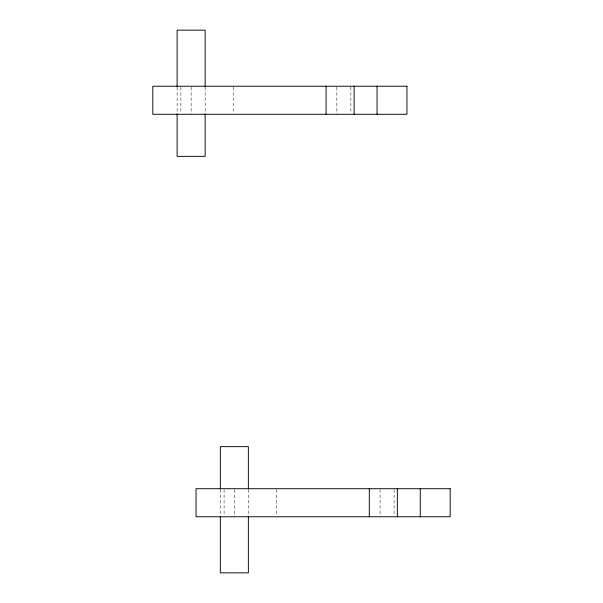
<?xml version="1.0" encoding="UTF-8"?>
<svg xmlns="http://www.w3.org/2000/svg" width="603" height="603" viewBox="0 0 603 603"><rect width="100%" height="100%" fill="white"/><g stroke="black" fill="none" stroke-linecap="round" stroke-linejoin="round"><path stroke-width="0.45" stroke-dasharray="3.02 2.26" d="M394.091 489.651L394.091 515.829M380.071 489.651L380.071 516.763M350.871 87.171L350.871 113.349M336.851 87.171L336.851 114.284M276.415 489.651L276.415 515.829M248.368 489.651L248.368 516.763M234.348 489.651L234.348 516.763M233.195 87.171L233.195 113.349M224.082 489.651L224.082 515.829M220.329 489.651L220.329 516.763M205.148 87.171L205.148 114.284M191.128 87.171L191.128 114.284M180.862 87.171L180.862 113.349M177.109 87.171L177.109 114.284"/><path stroke-width="0.9" d="M420.261 488.716L420.261 516.763M397.347 488.716L397.347 516.763M377.041 86.237L377.041 114.284M369.3 488.716L369.3 516.763M354.127 86.237L354.127 114.284M326.08 86.237L326.08 114.284M248.368 489.033L248.368 446.65L220.329 446.65L220.329 489.033M248.368 516.341L248.368 572.85L220.329 572.85L220.329 516.341M205.148 86.659L205.148 30.15L177.109 30.15L177.109 86.659M205.148 113.967L205.148 156.35L177.109 156.35L177.109 113.967M406.957 86.237L152.815 86.237L152.815 114.284L406.957 114.284L406.957 86.237M450.185 488.716L196.043 488.716L196.043 516.763L450.185 516.763L450.185 488.716"/></g></svg>
